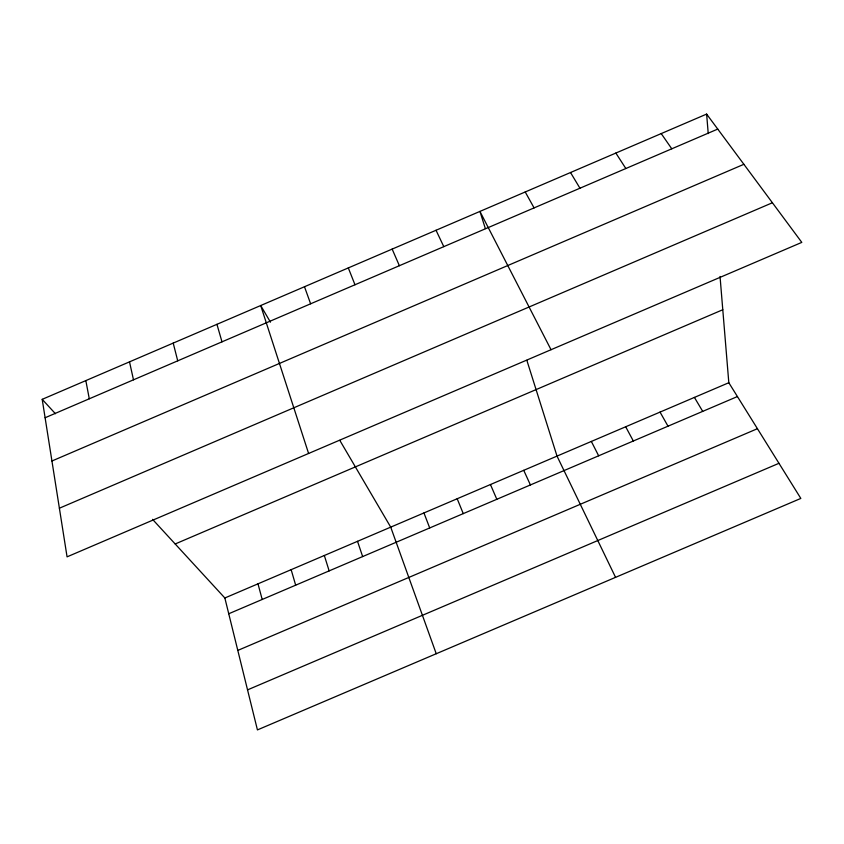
<?xml version="1.0" encoding="UTF-8"?>
<svg xmlns="http://www.w3.org/2000/svg" width="844" height="844" viewBox="0 0 844 844"><rect width="100%" height="100%" fill="white"/><g stroke="black" fill="none" stroke-linecap="round" stroke-linejoin="round"><path stroke-width="1.27" d="M42.2 399.339L706.628 114.088L801.8 242.386L67.066 556.85L42.2 399.339L55.44 413.739M45.112 417.748L717.748 129.079M51.938 461.003L743.87 164.306M59.386 508.215L772.397 202.76M175.183 543.969L722.791 309.737M152.542 519.345L224.852 597.985L728.815 382.722L720.037 276.463M228.745 613.757L737.424 396.553M237.808 650.418L757.437 428.699M247.545 689.875L778.97 463.303M661.221 133.584L671.782 148.808M615.856 153.059L625.847 168.526M728.815 382.722L800.829 498.424L257.431 729.912L224.852 597.985M570.523 172.524L579.955 188.223M694.422 397.418L702.704 411.376M270.46 322.176L260.701 305.528L308.598 453.471M339.805 440.357L390.719 527.141L436.242 653.731M660.04 412.104L668.005 426.188M525.221 191.968L534.083 207.898M625.689 426.779L633.327 441.001M551.037 349.711L479.941 211.411L485.353 228.566M591.349 441.444L598.66 455.802M615.561 577.349L557.019 456.108L526.846 360.304M436.031 230.264L443.796 246.648M523.734 470.33L530.412 484.941M392.154 249.096L399.381 265.712M490.448 484.54L496.821 499.289M457.195 498.751L463.25 513.616M348.308 267.917L354.986 284.766M423.952 512.941L429.702 527.943M304.484 286.738L310.624 303.798M357.518 541.321L362.646 556.576M324.328 555.5L329.149 570.882M291.148 569.668L295.664 585.177M216.94 324.318L221.993 341.841M257.99 583.826L262.199 599.472M173.21 343.097L177.725 360.831M129.512 361.854L133.489 379.821M85.835 380.602L89.285 398.79M706.628 114.088L708.232 133.584"/></g></svg>
